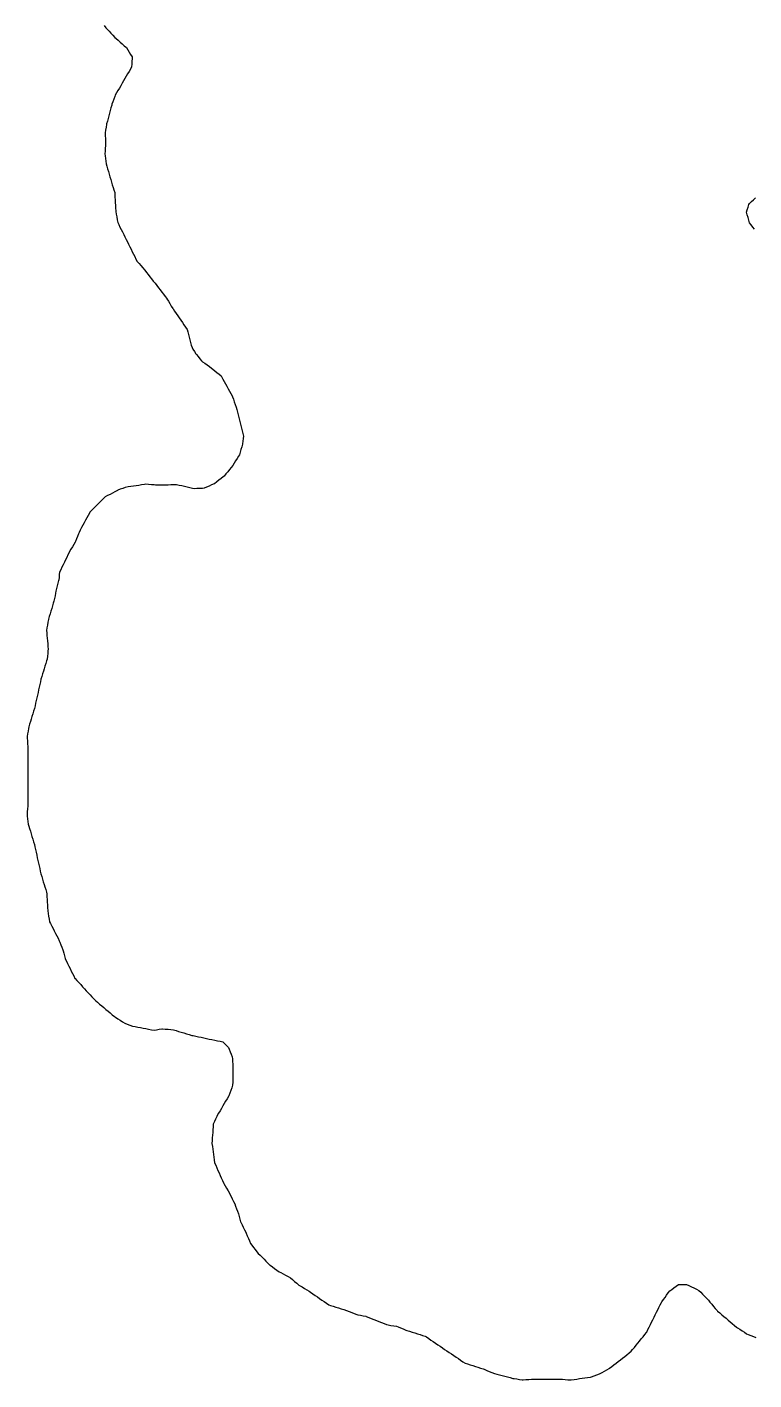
# Model space of a CAD drawing. Header units: millimetres. Extents: x 0 to 3094, y 578 to 2491.
# Drawn here: x 2116.1 to 2379.8, y 1142.6 to 1633.6 of the extents above; entities that cross this region are included whole.
import ezdxf

# ---------------------------------------------------------------- set-up
doc = ezdxf.new("R2010")
doc.units = ezdxf.units.MM
doc.layers.add('ALL_ISLANDS', color=7, linetype='Continuous')
doc.layers.add('OUTLINE_ISLAND_01', color=7, linetype='Continuous')

msp = doc.modelspace()

# ---------------------------------------------------------------- linework, layer by layer
at = {"layer": 'ALL_ISLANDS'}
for points in [[(2144.0263, 1634.1448), (2144.6373, 1633.3532), (2145.1532, 1632.806), (2145.8392, 1632.0785), (2146.5253, 1631.3509), (2147.2113, 1630.6233), (2147.8973, 1629.8957), (2148.3721, 1629.4751), (2149.1206, 1628.812), (2149.8692, 1628.1489), (2150.6177, 1627.4858), (2151.3662, 1626.8227), (2152.1147, 1626.1596), (2152.6002, 1625.3856), (2153.1315, 1624.5384), (2153.6628, 1623.6913), (2154.1941, 1622.8441), (2154.1641, 1622.1625), (2154.1202, 1621.1635), (2154.0762, 1620.1644), (2154.0323, 1619.1654), (2153.589, 1618.4029), (2153.0864, 1617.5383), (2152.5838, 1616.6738), (2152.0813, 1615.8093), (2151.5787, 1614.9447), (2151.0761, 1614.0802), (2150.5735, 1613.2157), (2150.071, 1612.3511), (2149.5684, 1611.4866), (2149.0658, 1610.6221), (2148.5632, 1609.7575), (2148.0607, 1608.893), (2147.8894, 1608.4173), (2147.5505, 1607.4764), (2147.2117, 1606.5356), (2146.8729, 1605.5947), (2146.7941, 1605.303), (2146.5332, 1604.3376), (2146.2722, 1603.3722), (2146.0113, 1602.4069), (2145.7504, 1601.4415), (2145.4895, 1600.4762), (2145.2286, 1599.5108), (2144.9677, 1598.5454), (2144.9171, 1598.2351), (2144.7562, 1597.2481), (2144.5953, 1596.2611), (2144.4345, 1595.2742), (2144.4374, 1595.2043), (2144.4793, 1594.2052), (2144.5212, 1593.2061), (2144.563, 1592.2069), (2144.6049, 1591.2078), (2144.5542, 1590.5892), (2144.4726, 1589.5925), (2144.3909, 1588.5958), (2144.3092, 1587.5992), (2144.3965, 1586.9032), (2144.5209, 1585.911), (2144.6453, 1584.9187), (2144.7697, 1583.9265), (2145.0123, 1583.1154), (2145.2989, 1582.1573), (2145.5854, 1581.1993), (2145.872, 1580.2412), (2146.1585, 1579.2831), (2146.445, 1578.3251), (2146.7316, 1577.367), (2147.0181, 1576.4089), (2147.3047, 1575.4509), (2147.5912, 1574.4928), (2147.8778, 1573.5347), (2147.9158, 1572.8933), (2147.975, 1571.8951), (2148.0341, 1570.8968), (2148.0933, 1569.8986), (2148.1524, 1568.9003), (2148.2116, 1567.9021), (2148.2708, 1566.9038), (2148.3091, 1566.6746), (2148.4738, 1565.6883), (2148.6386, 1564.702), (2148.8034, 1563.7156), (2148.9681, 1562.7293), (2149.3596, 1561.942), (2149.8048, 1561.0466), (2150.25, 1560.1512), (2150.6952, 1559.2557), (2151.1404, 1558.3603), (2151.5856, 1557.4649), (2152.0308, 1556.5695), (2152.4761, 1555.674), (2152.9213, 1554.7786), (2153.3665, 1553.8832), (2153.8117, 1552.9878), (2154.2569, 1552.0923), (2154.7021, 1551.1969), (2155.1473, 1550.3015), (2155.5925, 1549.4061), (2156.0378, 1548.5106), (2156.7009, 1547.7768), (2157.3713, 1547.0349), (2158.0418, 1546.2929), (2158.7122, 1545.551), (2158.8475, 1545.3752), (2159.4572, 1544.5826), (2160.0669, 1543.79), (2160.6766, 1542.9974), (2161.2863, 1542.2047), (2161.896, 1541.4121), (2162.5058, 1540.6195), (2163.1155, 1539.8269), (2163.7252, 1539.0343), (2164.3349, 1538.2416), (2164.9446, 1537.449), (2165.5543, 1536.6564), (2166.164, 1535.8638), (2166.7738, 1535.0712), (2166.8474, 1534.9492), (2167.364, 1534.0929), (2167.8806, 1533.2367), (2168.3973, 1532.3805), (2168.9139, 1531.5243), (2169.0431, 1531.3351), (2169.6071, 1530.5093), (2170.1711, 1529.6836), (2170.7351, 1528.8578), (2171.2991, 1528.032), (2171.8632, 1527.2063), (2172.4272, 1526.3805), (2172.9912, 1525.5547), (2173.5552, 1524.729), (2174.1192, 1523.9032), (2174.3534, 1523.0481), (2174.6175, 1522.0837), (2174.8816, 1521.1192), (2175.1458, 1520.1547), (2175.4099, 1519.1902), (2175.6741, 1518.2257), (2175.9382, 1517.2612), (2176.2803, 1516.7096), (2176.8073, 1515.8598), (2177.3343, 1515.0099), (2177.5142, 1514.7875), (2178.1429, 1514.0099), (2178.7717, 1513.2323), (2179.4004, 1512.4546), (2179.7902, 1512.1714), (2180.5991, 1511.5835), (2181.408, 1510.9955), (2182.2169, 1510.4076), (2183.0259, 1509.8197), (2183.423, 1509.4983), (2184.2003, 1508.8692), (2184.9777, 1508.2401), (2185.755, 1507.611), (2186.5323, 1506.9819), (2186.6509, 1506.764), (2187.1289, 1505.8857), (2187.6069, 1505.0074), (2188.085, 1504.129), (2188.563, 1503.2507), (2189.041, 1502.3723), (2189.5191, 1501.494), (2189.9971, 1500.6156), (2190.4751, 1499.7373), (2190.5763, 1499.46), (2190.919, 1498.5206), (2191.2618, 1497.5812), (2191.6045, 1496.6417), (2191.9472, 1495.7023), (2192.1651, 1494.8483), (2192.4123, 1493.8794), (2192.6595, 1492.9104), (2192.9067, 1491.9415), (2193.1539, 1490.9725), (2193.4012, 1490.0035), (2193.6484, 1489.0346), (2193.8956, 1488.0656), (2194.1428, 1487.0967), (2194.39, 1486.1277), (2194.6372, 1485.1587), (2194.531, 1484.3201), (2194.4053, 1483.328), (2194.2797, 1482.336), (2194.2407, 1482.2029), (2193.9595, 1481.2432), (2193.6783, 1480.2836), (2193.3971, 1479.3239), (2193.1159, 1478.3642), (2192.8115, 1477.8793), (2192.2798, 1477.0323), (2191.7481, 1476.1854), (2191.2165, 1475.3384), (2190.6848, 1474.4915), (2190.1089, 1473.7693), (2189.4854, 1472.9874), (2188.862, 1472.2055), (2188.2385, 1471.4237), (2187.6151, 1470.6418), (2187.2442, 1470.3526), (2186.4556, 1469.7377), (2185.6669, 1469.1229), (2184.8783, 1468.508), (2184.0897, 1467.8931), (2183.9502, 1467.8311), (2183.0363, 1467.425), (2182.1225, 1467.0188), (2181.2087, 1466.6127), (2180.2949, 1466.2066), (2179.7341, 1466.1811), (2178.7351, 1466.1358), (2177.7361, 1466.0905), (2176.7372, 1466.0452), (2176.123, 1466.1828), (2175.1472, 1466.4013), (2174.1714, 1466.6199), (2173.1955, 1466.8384), (2172.2197, 1467.057), (2171.2439, 1467.2755), (2170.2681, 1467.494), (2170.2477, 1467.4935), (2169.2481, 1467.4663), (2168.2484, 1467.4391), (2167.2488, 1467.4119), (2166.2492, 1467.3848), (2165.7137, 1467.3831), (2164.7138, 1467.3799), (2163.7138, 1467.3767), (2162.7138, 1467.3736), (2162.1719, 1467.4191), (2161.1754, 1467.5028), (2160.1789, 1467.5865), (2159.1824, 1467.6701), (2158.6424, 1467.5883), (2157.6537, 1467.4384), (2156.665, 1467.2886), (2155.6763, 1467.1387), (2154.6876, 1466.9889), (2153.6989, 1466.839), (2152.7102, 1466.6891), (2151.7215, 1466.5393), (2150.8297, 1466.2022), (2149.8943, 1465.8486), (2148.9589, 1465.495), (2148.8412, 1465.4323), (2147.9586, 1464.9621), (2147.0761, 1464.492), (2146.1935, 1464.0218), (2145.3109, 1463.5516), (2144.4284, 1463.0814), (2143.833, 1462.4926), (2143.1219, 1461.7895), (2142.4109, 1461.0863), (2141.6998, 1460.3832), (2140.9887, 1459.6801), (2140.2777, 1458.9769), (2139.5666, 1458.2738), (2138.8556, 1457.5707), (2138.6837, 1457.2457), (2138.2161, 1456.3618), (2137.7485, 1455.4778), (2137.2809, 1454.5939), (2136.8133, 1453.71), (2136.3456, 1452.826), (2135.878, 1451.9421), (2135.4104, 1451.0582), (2134.9428, 1450.1742), (2134.7569, 1449.7062), (2134.3876, 1448.7769), (2134.0183, 1447.8476), (2133.6491, 1446.9183), (2133.5305, 1446.7145), (2133.0275, 1445.8502), (2132.5246, 1444.9859), (2132.0217, 1444.1215), (2131.5187, 1443.2572), (2131.3736, 1442.9574), (2130.9378, 1442.0573), (2130.502, 1441.1573), (2130.0662, 1440.2572), (2129.6304, 1439.3572), (2129.1947, 1438.4571), (2128.7589, 1437.5571), (2128.3231, 1436.657), (2127.8873, 1435.757), (2127.7946, 1434.9074), (2127.6861, 1433.9133), (2127.5776, 1432.9192), (2127.5349, 1432.75), (2127.2902, 1431.7804), (2127.0455, 1430.8108), (2126.8007, 1429.8412), (2126.556, 1428.8716), (2126.4236, 1428.1939), (2126.2319, 1427.2125), (2126.0402, 1426.231), (2125.8485, 1425.2496), (2125.617, 1424.4936), (2125.3241, 1423.5374), (2125.0312, 1422.5813), (2124.7384, 1421.6251), (2124.4455, 1420.669), (2124.1526, 1419.7128), (2123.8598, 1418.7567), (2123.8263, 1418.562), (2123.6567, 1417.5765), (2123.4872, 1416.591), (2123.3176, 1415.6055), (2123.148, 1414.62), (2123.2228, 1413.7834), (2123.3118, 1412.7874), (2123.4009, 1411.7914), (2123.4899, 1410.7953), (2123.5789, 1409.7993), (2123.668, 1408.8033), (2123.757, 1407.8073), (2123.6861, 1407.2129), (2123.5678, 1406.22), (2123.4494, 1405.227), (2123.3311, 1404.234), (2123.1459, 1403.6178), (2122.8582, 1402.6601), (2122.5704, 1401.7024), (2122.2827, 1400.7447), (2121.995, 1399.7869), (2121.7072, 1398.8292), (2121.4195, 1397.8715), (2121.1318, 1396.9138), (2120.9343, 1396.0279), (2120.7168, 1395.0518), (2120.4992, 1394.0758), (2120.2817, 1393.0997), (2120.0642, 1392.1236), (2119.8466, 1391.1476), (2119.6291, 1390.1715), (2119.4116, 1389.1955), (2119.194, 1388.2194), (2118.9765, 1387.2434), (2118.759, 1386.2673), (2118.4708, 1385.3353), (2118.1754, 1384.38), (2117.88, 1383.4246), (2117.5845, 1382.4692), (2117.2891, 1381.5139), (2116.9937, 1380.5585), (2116.6983, 1379.6031), (2116.6086, 1379.0441), (2116.4503, 1378.0567), (2116.2919, 1377.0693), (2116.1336, 1376.0819), (2116.1725, 1375.5093), (2116.2404, 1374.5116), (2116.3083, 1373.5139), (2116.3761, 1372.5162), (2116.3769, 1371.8991), (2116.3781, 1370.8991), (2116.3793, 1369.8991), (2116.3805, 1368.8991), (2116.3817, 1367.8991), (2116.3829, 1366.8991), (2116.3841, 1365.8991), (2116.3853, 1364.8991), (2116.3865, 1363.8991), (2116.3877, 1362.8991), (2116.3889, 1361.8991), (2116.3902, 1360.8991), (2116.3914, 1359.8991), (2116.3926, 1358.8991), (2116.3938, 1357.8991), (2116.395, 1356.8991), (2116.3962, 1355.8991), (2116.3974, 1354.8991), (2116.3986, 1353.8991), (2116.3998, 1352.8991), (2116.401, 1351.8991), (2116.3957, 1351.8285), (2116.3208, 1350.8313), (2116.2458, 1349.8341), (2116.1709, 1348.8369), (2116.096, 1347.8397), (2116.1682, 1347.2423), (2116.2881, 1346.2495), (2116.4081, 1345.2567), (2116.528, 1344.264), (2116.7148, 1343.6425), (2117.0027, 1342.6848), (2117.2906, 1341.7272), (2117.5785, 1340.7695), (2117.8664, 1339.8119), (2118.1543, 1338.8542), (2118.4422, 1337.8965), (2118.7301, 1336.9389), (2118.9298, 1336.0426), (2119.1473, 1335.0665), (2119.3648, 1334.0904), (2119.5822, 1333.1143), (2119.7997, 1332.1383), (2120.0172, 1331.1622), (2120.2346, 1330.1861), (2120.4521, 1329.2101), (2120.6696, 1328.234), (2120.887, 1327.2579), (2121.1045, 1326.2819), (2121.3992, 1325.3297), (2121.6948, 1324.3744), (2121.9905, 1323.4191), (2122.2862, 1322.4638), (2122.5818, 1321.5085), (2122.8775, 1320.5532), (2123.1731, 1319.5979), (2123.2101, 1318.9905), (2123.2707, 1317.9924), (2123.3314, 1316.9942), (2123.3921, 1315.9961), (2123.4528, 1314.9979), (2123.5135, 1313.9998), (2123.5741, 1313.0016), (2123.6013, 1312.8376), (2123.7648, 1311.8511), (2123.9283, 1310.8645), (2124.0917, 1309.878), (2124.2552, 1308.8914), (2124.5955, 1308.2263), (2125.051, 1307.336), (2125.5064, 1306.4458), (2125.9619, 1305.5555), (2126.4173, 1304.6652), (2126.8728, 1303.775), (2127.3282, 1302.8847), (2127.7837, 1301.9945), (2127.9828, 1301.4896), (2128.3498, 1300.5593), (2128.7167, 1299.6291), (2129.0836, 1298.6989), (2129.163, 1298.3959), (2129.4166, 1297.4285), (2129.6701, 1296.4612), (2129.9236, 1295.4939), (2129.9264, 1295.4882), (2130.3681, 1294.5911), (2130.8099, 1293.6939), (2131.2517, 1292.7968), (2131.6935, 1291.8997), (2132.1352, 1291.0026), (2132.577, 1290.1054), (2133.0188, 1289.2083), (2133.4606, 1288.3112), (2133.5091, 1288.2589), (2134.1894, 1287.526), (2134.8696, 1286.793), (2135.5499, 1286.0601), (2136.2302, 1285.3271), (2136.9105, 1284.5942), (2137.5907, 1283.8612), (2138.271, 1283.1283), (2138.9513, 1282.3953), (2139.6316, 1281.6623), (2140.3119, 1280.9294), (2140.9921, 1280.1964), (2141.6448, 1279.6503), (2142.4118, 1279.0085), (2143.1787, 1278.3668), (2143.9456, 1277.7251), (2144.7125, 1277.0833), (2145.4795, 1276.4416), (2146.2464, 1275.7998), (2147.0133, 1275.1581), (2147.7802, 1274.5164), (2148.2184, 1274.2361), (2149.0609, 1273.6972), (2149.9033, 1273.1584), (2150.7457, 1272.6195), (2151.5881, 1272.0807), (2152.4239, 1271.7571), (2153.3565, 1271.396), (2154.289, 1271.0349), (2154.3088, 1271.0311), (2155.2908, 1270.8426), (2156.2729, 1270.6541), (2157.255, 1270.4656), (2158.2371, 1270.2771), (2159.2191, 1270.0885), (2160.2012, 1269.9), (2161.1833, 1269.7115), (2162.1653, 1269.523), (2163.057, 1269.6842), (2164.0411, 1269.8621), (2165.0251, 1270.0399), (2165.2523, 1270.0205), (2166.2487, 1269.9353), (2167.2451, 1269.8501), (2168.2414, 1269.7649), (2169.2378, 1269.6797), (2170.1224, 1269.4079), (2171.0783, 1269.1143), (2172.0342, 1268.8206), (2172.9901, 1268.527), (2173.946, 1268.2334), (2174.9019, 1267.9397), (2175.8579, 1267.6461), (2176.3156, 1267.5509), (2177.2946, 1267.3475), (2178.2737, 1267.144), (2179.2528, 1266.9405), (2180.2319, 1266.737), (2181.211, 1266.5335), (2182.19, 1266.33), (2183.1691, 1266.1266), (2184.1482, 1265.9231), (2185.1273, 1265.7196), (2186.1063, 1265.5161), (2187.0854, 1265.3126), (2187.7734, 1264.6318), (2188.4842, 1263.9284), (2189.195, 1263.225), (2189.4232, 1262.6535), (2189.794, 1261.7248), (2190.1648, 1260.796), (2190.5356, 1259.8673), (2190.5827, 1259.1619), (2190.6495, 1258.1641), (2190.7162, 1257.1664), (2190.7829, 1256.1686), (2190.7725, 1255.6064), (2190.754, 1254.6065), (2190.7355, 1253.6067), (2190.717, 1252.6069), (2190.6985, 1251.607), (2190.6799, 1250.6072), (2190.6614, 1249.6074), (2190.6388, 1249.5415), (2190.3144, 1248.5956), (2189.9899, 1247.6497), (2189.6654, 1246.7038), (2189.3409, 1245.7579), (2189.1578, 1245.4512), (2188.6451, 1244.5926), (2188.1324, 1243.7341), (2187.6198, 1242.8755), (2187.1071, 1242.0169), (2186.5944, 1241.1583), (2186.0817, 1240.2997), (2185.569, 1239.4412), (2185.0563, 1238.5826), (2184.8792, 1238.1882), (2184.4696, 1237.2759), (2184.0599, 1236.3637), (2183.6502, 1235.4514), (2183.648, 1235.4201), (2183.5771, 1234.4226), (2183.5061, 1233.4251), (2183.4352, 1232.4276), (2183.3642, 1231.4301), (2183.2933, 1230.4327), (2183.2223, 1229.4352), (2183.1514, 1228.4377), (2183.1615, 1228.3652), (2183.2992, 1227.3748), (2183.437, 1226.3843), (2183.5748, 1225.3938), (2183.7126, 1224.4034), (2183.8504, 1223.4129), (2183.9881, 1222.4225), (2184.1259, 1221.432), (2184.1328, 1221.4163), (2184.5319, 1220.4994), (2184.931, 1219.5825), (2185.3302, 1218.6656), (2185.7293, 1217.7487), (2186.1285, 1216.8318), (2186.5276, 1215.9149), (2186.9267, 1214.998), (2187.3259, 1214.0811), (2187.4586, 1213.856), (2187.9664, 1212.9945), (2188.4742, 1212.1331), (2188.982, 1211.2716), (2189.4899, 1210.4101), (2189.6576, 1210.0685), (2190.0984, 1209.1709), (2190.5392, 1208.2733), (2190.98, 1207.3757), (2191.4208, 1206.478), (2191.7284, 1205.6787), (2192.0875, 1204.7455), (2192.4467, 1203.8122), (2192.8058, 1202.8789), (2193.0253, 1201.966), (2193.2591, 1200.9937), (2193.4928, 1200.0214), (2193.6084, 1199.797), (2194.0661, 1198.908), (2194.5239, 1198.0189), (2194.9816, 1197.1298), (2195.4393, 1196.2407), (2195.6147, 1195.8075), (2195.99, 1194.8805), (2196.3652, 1193.9536), (2196.7405, 1193.0267), (2197.1157, 1192.0997), (2197.591, 1191.4703), (2198.1936, 1190.6722), (2198.7962, 1189.8742), (2199.3988, 1189.0761), (2199.9301, 1188.54), (2200.6341, 1187.8298), (2201.338, 1187.1195), (2202.042, 1186.4093), (2202.7459, 1185.6991), (2203.4499, 1184.9888), (2204.1538, 1184.2786), (2204.2738, 1184.1918), (2205.0841, 1183.6057), (2205.8943, 1183.0196), (2206.7046, 1182.4336), (2207.5148, 1181.8475), (2208.1114, 1181.5286), (2208.9933, 1181.0571), (2209.8752, 1180.5857), (2210.7571, 1180.1143), (2211.639, 1179.6429), (2212.3974, 1178.9929), (2213.1567, 1178.3422), (2213.916, 1177.6915), (2214.6753, 1177.0407), (2214.9759, 1176.8584), (2215.831, 1176.3399), (2216.6861, 1175.8214), (2217.5411, 1175.3028), (2218.3962, 1174.7843), (2218.9325, 1174.4159), (2219.7567, 1173.8496), (2220.5809, 1173.2833), (2221.4051, 1172.717), (2222.2293, 1172.1507), (2223.0535, 1171.5844), (2223.8777, 1171.0181), (2224.7019, 1170.4518), (2225.5261, 1169.8855), (2226.2202, 1169.6627), (2227.1724, 1169.3569), (2228.1245, 1169.0512), (2229.0766, 1168.7455), (2230.0287, 1168.4397), (2230.9808, 1168.134), (2231.933, 1167.8283), (2232.0116, 1167.7963), (2232.9377, 1167.4191), (2233.8638, 1167.0419), (2234.79, 1166.6647), (2235.7161, 1166.2875), (2236.046, 1166.2274), (2237.0298, 1166.0482), (2238.0137, 1165.869), (2238.9975, 1165.6898), (2239.1129, 1165.6434), (2240.0409, 1165.2706), (2240.9688, 1164.8978), (2241.8967, 1164.525), (2242.8246, 1164.1522), (2243.7525, 1163.7794), (2244.6804, 1163.4066), (2245.6083, 1163.0339), (2246.5363, 1162.6611), (2247.1214, 1162.5628), (2248.1076, 1162.3973), (2249.0938, 1162.2317), (2250.08, 1162.0661), (2250.6677, 1161.8285), (2251.5948, 1161.4536), (2252.5219, 1161.0787), (2253.4489, 1160.7038), (2253.8684, 1160.5713), (2254.8219, 1160.2699), (2255.7754, 1159.9686), (2256.729, 1159.6673), (2257.6825, 1159.3659), (2258.636, 1159.0646), (2259.5895, 1158.7632), (2260.543, 1158.4619), (2260.9541, 1158.1831), (2261.7817, 1157.6219), (2262.6094, 1157.0606), (2263.437, 1156.4993), (2264.2646, 1155.9381), (2265.0923, 1155.3768), (2265.9199, 1154.8155), (2266.7475, 1154.2543), (2267.5752, 1153.693), (2268.4028, 1153.1317), (2269.2304, 1152.5704), (2270.0581, 1152.0092), (2270.8857, 1151.4479), (2271.7133, 1150.8866), (2272.541, 1150.3254), (2273.3686, 1149.7641), (2274.1962, 1149.2028), (2275.0239, 1148.6416), (2275.8527, 1148.3804), (2276.8065, 1148.0799), (2277.7602, 1147.7793), (2278.714, 1147.4788), (2279.6678, 1147.1783), (2280.6216, 1146.8777), (2281.5753, 1146.5772), (2281.9071, 1146.4406), (2282.8318, 1146.0598), (2283.7564, 1145.679), (2284.6811, 1145.2982), (2285.6057, 1144.9174), (2286.4591, 1144.692), (2287.4259, 1144.4366), (2288.3928, 1144.1812), (2289.3596, 1143.9258), (2290.3264, 1143.6704), (2291.2933, 1143.415), (2292.2601, 1143.1596), (2292.7279, 1143.0856), (2293.7156, 1142.9294), (2294.7034, 1142.7731), (2295.6911, 1142.6169), (2296.0778, 1142.6394), (2297.0761, 1142.6974), (2298.0744, 1142.7555), (2299.0727, 1142.8135), (2299.3206, 1142.8144), (2300.3205, 1142.8183), (2301.3205, 1142.8221), (2302.3205, 1142.826), (2303.3205, 1142.8298), (2304.3205, 1142.8337), (2305.3205, 1142.8375), (2306.3205, 1142.8414), (2307.3205, 1142.8453), (2308.3205, 1142.8491), (2309.3205, 1142.853), (2310.3205, 1142.8568), (2311.2314, 1142.7722), (2312.2272, 1142.6797), (2313.2229, 1142.5872), (2313.5068, 1142.6278), (2314.4968, 1142.7693), (2315.4867, 1142.9107), (2316.4766, 1143.0522), (2317.4666, 1143.1937), (2318.4565, 1143.3352), (2319.4465, 1143.4767), (2320.4364, 1143.6182), (2320.8548, 1143.7641), (2321.799, 1144.0934), (2322.7432, 1144.4228), (2323.6874, 1144.7521), (2323.7949, 1144.8131), (2324.6646, 1145.3068), (2325.5342, 1145.8005), (2326.4039, 1146.2942), (2327.2735, 1146.7879), (2327.3652, 1146.8589), (2328.156, 1147.4709), (2328.9468, 1148.083), (2329.7376, 1148.6951), (2330.5284, 1149.3072), (2331.3192, 1149.9192), (2332.11, 1150.5313), (2332.9008, 1151.1434), (2333.6916, 1151.7554), (2334.4824, 1152.3675), (2335.2732, 1152.9796), (2335.7731, 1153.6017), (2336.3995, 1154.3812), (2337.026, 1155.1607), (2337.6524, 1155.9402), (2338.2788, 1156.7196), (2338.9052, 1157.4991), (2339.5316, 1158.2786), (2340.158, 1159.0581), (2340.7844, 1159.8376), (2340.8546, 1159.9793), (2341.2986, 1160.8754), (2341.7425, 1161.7714), (2342.1865, 1162.6675), (2342.6304, 1163.5635), (2343.0744, 1164.4596), (2343.5183, 1165.3556), (2343.9623, 1166.2517), (2344.4062, 1167.1477), (2344.8502, 1168.0438), (2345.2941, 1168.9398), (2345.7381, 1169.8359), (2346.182, 1170.7319), (2346.3243, 1170.9269), (2346.9137, 1171.7347), (2347.5031, 1172.5425), (2348.0925, 1173.3503), (2348.682, 1174.1581), (2349.2714, 1174.966), (2349.9337, 1175.4584), (2350.7361, 1176.0551), (2351.5386, 1176.6518), (2352.3411, 1177.2485), (2353.2703, 1177.2585), (2354.2703, 1177.2692), (2355.2702, 1177.28), (2355.2785, 1177.276), (2356.1797, 1176.8426), (2357.0809, 1176.4092), (2357.9821, 1175.9758), (2358.8833, 1175.5424), (2359.7845, 1175.109), (2360.4722, 1174.3889), (2361.1629, 1173.6658), (2361.8536, 1172.9426), (2362.5443, 1172.2195), (2363.235, 1171.4963), (2363.8039, 1170.8209), (2364.4481, 1170.0561), (2365.0923, 1169.2912), (2365.7365, 1168.5264), (2366.3807, 1167.7615), (2366.5953, 1167.5781), (2367.3553, 1166.9282), (2368.1153, 1166.2783), (2368.8753, 1165.6284), (2369.6354, 1164.9785), (2370.3954, 1164.3286), (2371.1554, 1163.6787), (2371.9154, 1163.0288), (2372.6754, 1162.3789), (2373.4355, 1161.729), (2373.7645, 1161.5163), (2374.6043, 1160.9734), (2375.4441, 1160.4306), (2376.284, 1159.8877), (2377.1238, 1159.3448), (2377.7188, 1159.1057), (2378.6467, 1158.7329), (2379.5746, 1158.36), (2380.5024, 1157.9872)], [(2379.9859, 1560.2401), (2379.3626, 1561.0221), (2378.7394, 1561.8041), (2378.1161, 1562.5861), (2377.8685, 1563.5232), (2377.6131, 1564.49), (2377.3577, 1565.4569), (2377.1023, 1566.4237), (2377.3679, 1567.3342), (2377.648, 1568.2941), (2377.9281, 1569.2541), (2378.2052, 1569.5384), (2378.9032, 1570.2545), (2379.6012, 1570.9706), (2380.2993, 1571.6867)]]:
    msp.add_lwpolyline(points, dxfattribs=at)
at = {"layer": 'OUTLINE_ISLAND_01'}
for points in [[(2144.0263, 1634.1448), (2144.6373, 1633.3532), (2145.1532, 1632.806), (2145.8392, 1632.0785), (2146.5253, 1631.3509), (2147.2113, 1630.6233), (2147.8973, 1629.8957), (2148.3721, 1629.4751), (2149.1206, 1628.812), (2149.8692, 1628.1489), (2150.6177, 1627.4858), (2151.3662, 1626.8227), (2152.1147, 1626.1596), (2152.6002, 1625.3856), (2153.1315, 1624.5384), (2153.6628, 1623.6913), (2154.1941, 1622.8441), (2154.1641, 1622.1625), (2154.1202, 1621.1635), (2154.0762, 1620.1644), (2154.0323, 1619.1654), (2153.589, 1618.4029), (2153.0864, 1617.5383), (2152.5838, 1616.6738), (2152.0813, 1615.8093), (2151.5787, 1614.9447), (2151.0761, 1614.0802), (2150.5735, 1613.2157), (2150.071, 1612.3511), (2149.5684, 1611.4866), (2149.0658, 1610.6221), (2148.5632, 1609.7575), (2148.0607, 1608.893), (2147.8894, 1608.4173), (2147.5505, 1607.4764), (2147.2117, 1606.5356), (2146.8729, 1605.5947), (2146.7941, 1605.303), (2146.5332, 1604.3376), (2146.2722, 1603.3722), (2146.0113, 1602.4069), (2145.7504, 1601.4415), (2145.4895, 1600.4762), (2145.2286, 1599.5108), (2144.9677, 1598.5454), (2144.9171, 1598.2351), (2144.7562, 1597.2481), (2144.5953, 1596.2611), (2144.4345, 1595.2742), (2144.4374, 1595.2043), (2144.4793, 1594.2052), (2144.5212, 1593.2061), (2144.563, 1592.2069), (2144.6049, 1591.2078), (2144.5542, 1590.5892), (2144.4726, 1589.5925), (2144.3909, 1588.5958), (2144.3092, 1587.5992), (2144.3965, 1586.9032), (2144.5209, 1585.911), (2144.6453, 1584.9187), (2144.7697, 1583.9265), (2145.0123, 1583.1154), (2145.2989, 1582.1573), (2145.5854, 1581.1993), (2145.872, 1580.2412), (2146.1585, 1579.2831), (2146.445, 1578.3251), (2146.7316, 1577.367), (2147.0181, 1576.4089), (2147.3047, 1575.4509), (2147.5912, 1574.4928), (2147.8778, 1573.5347), (2147.9158, 1572.8933), (2147.975, 1571.8951), (2148.0341, 1570.8968), (2148.0933, 1569.8986), (2148.1524, 1568.9003), (2148.2116, 1567.9021), (2148.2708, 1566.9038), (2148.3091, 1566.6746), (2148.4738, 1565.6883), (2148.6386, 1564.702), (2148.8034, 1563.7156), (2148.9681, 1562.7293), (2149.3596, 1561.942), (2149.8048, 1561.0466), (2150.25, 1560.1512), (2150.6952, 1559.2557), (2151.1404, 1558.3603), (2151.5856, 1557.4649), (2152.0308, 1556.5695), (2152.4761, 1555.674), (2152.9213, 1554.7786), (2153.3665, 1553.8832), (2153.8117, 1552.9878), (2154.2569, 1552.0923), (2154.7021, 1551.1969), (2155.1473, 1550.3015), (2155.5925, 1549.4061), (2156.0378, 1548.5106), (2156.7009, 1547.7768), (2157.3713, 1547.0349), (2158.0418, 1546.2929), (2158.7122, 1545.551), (2158.8475, 1545.3752), (2159.4572, 1544.5826), (2160.0669, 1543.79), (2160.6766, 1542.9974), (2161.2863, 1542.2047), (2161.896, 1541.4121), (2162.5058, 1540.6195), (2163.1155, 1539.8269), (2163.7252, 1539.0343), (2164.3349, 1538.2416), (2164.9446, 1537.449), (2165.5543, 1536.6564), (2166.164, 1535.8638), (2166.7738, 1535.0712), (2166.8474, 1534.9492), (2167.364, 1534.0929), (2167.8806, 1533.2367), (2168.3973, 1532.3805), (2168.9139, 1531.5243), (2169.0431, 1531.3351), (2169.6071, 1530.5093), (2170.1711, 1529.6836), (2170.7351, 1528.8578), (2171.2991, 1528.032), (2171.8632, 1527.2063), (2172.4272, 1526.3805), (2172.9912, 1525.5547), (2173.5552, 1524.729), (2174.1192, 1523.9032), (2174.3534, 1523.0481), (2174.6175, 1522.0837), (2174.8816, 1521.1192), (2175.1458, 1520.1547), (2175.4099, 1519.1902), (2175.6741, 1518.2257), (2175.9382, 1517.2612), (2176.2803, 1516.7096), (2176.8073, 1515.8598), (2177.3343, 1515.0099), (2177.5142, 1514.7875), (2178.1429, 1514.0099), (2178.7717, 1513.2323), (2179.4004, 1512.4546), (2179.7902, 1512.1714), (2180.5991, 1511.5835), (2181.408, 1510.9955), (2182.2169, 1510.4076), (2183.0259, 1509.8197), (2183.423, 1509.4983), (2184.2003, 1508.8692), (2184.9777, 1508.2401), (2185.755, 1507.611), (2186.5323, 1506.9819), (2186.6509, 1506.764), (2187.1289, 1505.8857), (2187.6069, 1505.0074), (2188.085, 1504.129), (2188.563, 1503.2507), (2189.041, 1502.3723), (2189.5191, 1501.494), (2189.9971, 1500.6156), (2190.4751, 1499.7373), (2190.5763, 1499.46), (2190.919, 1498.5206), (2191.2618, 1497.5812), (2191.6045, 1496.6417), (2191.9472, 1495.7023), (2192.1651, 1494.8483), (2192.4123, 1493.8794), (2192.6595, 1492.9104), (2192.9067, 1491.9415), (2193.1539, 1490.9725), (2193.4012, 1490.0035), (2193.6484, 1489.0346), (2193.8956, 1488.0656), (2194.1428, 1487.0967), (2194.39, 1486.1277), (2194.6372, 1485.1587), (2194.531, 1484.3201), (2194.4053, 1483.328), (2194.2797, 1482.336), (2194.2407, 1482.2029), (2193.9595, 1481.2432), (2193.6783, 1480.2836), (2193.3971, 1479.3239), (2193.1159, 1478.3642), (2192.8115, 1477.8793), (2192.2798, 1477.0323), (2191.7481, 1476.1854), (2191.2165, 1475.3384), (2190.6848, 1474.4915), (2190.1089, 1473.7693), (2189.4854, 1472.9874), (2188.862, 1472.2055), (2188.2385, 1471.4237), (2187.6151, 1470.6418), (2187.2442, 1470.3526), (2186.4556, 1469.7377), (2185.6669, 1469.1229), (2184.8783, 1468.508), (2184.0897, 1467.8931), (2183.9502, 1467.8311), (2183.0363, 1467.425), (2182.1225, 1467.0188), (2181.2087, 1466.6127), (2180.2949, 1466.2066), (2179.7341, 1466.1811), (2178.7351, 1466.1358), (2177.7361, 1466.0905), (2176.7372, 1466.0452), (2176.123, 1466.1828), (2175.1472, 1466.4013), (2174.1714, 1466.6199), (2173.1955, 1466.8384), (2172.2197, 1467.057), (2171.2439, 1467.2755), (2170.2681, 1467.494), (2170.2477, 1467.4935), (2169.2481, 1467.4663), (2168.2484, 1467.4391), (2167.2488, 1467.4119), (2166.2492, 1467.3848), (2165.7137, 1467.3831), (2164.7138, 1467.3799), (2163.7138, 1467.3767), (2162.7138, 1467.3736), (2162.1719, 1467.4191), (2161.1754, 1467.5028), (2160.1789, 1467.5865), (2159.1824, 1467.6701), (2158.6424, 1467.5883), (2157.6537, 1467.4384), (2156.665, 1467.2886), (2155.6763, 1467.1387), (2154.6876, 1466.9889), (2153.6989, 1466.839), (2152.7102, 1466.6891), (2151.7215, 1466.5393), (2150.8297, 1466.2022), (2149.8943, 1465.8486), (2148.9589, 1465.495), (2148.8412, 1465.4323), (2147.9586, 1464.9621), (2147.0761, 1464.492), (2146.1935, 1464.0218), (2145.3109, 1463.5516), (2144.4284, 1463.0814), (2143.833, 1462.4926), (2143.1219, 1461.7895), (2142.4109, 1461.0863), (2141.6998, 1460.3832), (2140.9887, 1459.6801), (2140.2777, 1458.9769), (2139.5666, 1458.2738), (2138.8556, 1457.5707), (2138.6837, 1457.2457), (2138.2161, 1456.3618), (2137.7485, 1455.4778), (2137.2809, 1454.5939), (2136.8133, 1453.71), (2136.3456, 1452.826), (2135.878, 1451.9421), (2135.4104, 1451.0582), (2134.9428, 1450.1742), (2134.7569, 1449.7062), (2134.3876, 1448.7769), (2134.0183, 1447.8476), (2133.6491, 1446.9183), (2133.5305, 1446.7145), (2133.0275, 1445.8502), (2132.5246, 1444.9859), (2132.0217, 1444.1215), (2131.5187, 1443.2572), (2131.3736, 1442.9574), (2130.9378, 1442.0573), (2130.502, 1441.1573), (2130.0662, 1440.2572), (2129.6304, 1439.3572), (2129.1947, 1438.4571), (2128.7589, 1437.5571), (2128.3231, 1436.657), (2127.8873, 1435.757), (2127.7946, 1434.9074), (2127.6861, 1433.9133), (2127.5776, 1432.9192), (2127.5349, 1432.75), (2127.2902, 1431.7804), (2127.0455, 1430.8108), (2126.8007, 1429.8412), (2126.556, 1428.8716), (2126.4236, 1428.1939), (2126.2319, 1427.2125), (2126.0402, 1426.231), (2125.8485, 1425.2496), (2125.617, 1424.4936), (2125.3241, 1423.5374), (2125.0312, 1422.5813), (2124.7384, 1421.6251), (2124.4455, 1420.669), (2124.1526, 1419.7128), (2123.8598, 1418.7567), (2123.8263, 1418.562), (2123.6567, 1417.5765), (2123.4872, 1416.591), (2123.3176, 1415.6055), (2123.148, 1414.62), (2123.2228, 1413.7834), (2123.3118, 1412.7874), (2123.4009, 1411.7914), (2123.4899, 1410.7953), (2123.5789, 1409.7993), (2123.668, 1408.8033), (2123.757, 1407.8073), (2123.6861, 1407.2129), (2123.5678, 1406.22), (2123.4494, 1405.227), (2123.3311, 1404.234), (2123.1459, 1403.6178), (2122.8582, 1402.6601), (2122.5704, 1401.7024), (2122.2827, 1400.7447), (2121.995, 1399.7869), (2121.7072, 1398.8292), (2121.4195, 1397.8715), (2121.1318, 1396.9138), (2120.9343, 1396.0279), (2120.7168, 1395.0518), (2120.4992, 1394.0758), (2120.2817, 1393.0997), (2120.0642, 1392.1236), (2119.8466, 1391.1476), (2119.6291, 1390.1715), (2119.4116, 1389.1955), (2119.194, 1388.2194), (2118.9765, 1387.2434), (2118.759, 1386.2673), (2118.4708, 1385.3353), (2118.1754, 1384.38), (2117.88, 1383.4246), (2117.5845, 1382.4692), (2117.2891, 1381.5139), (2116.9937, 1380.5585), (2116.6983, 1379.6031), (2116.6086, 1379.0441), (2116.4503, 1378.0567), (2116.2919, 1377.0693), (2116.1336, 1376.0819), (2116.1725, 1375.5093), (2116.2404, 1374.5116), (2116.3083, 1373.5139), (2116.3761, 1372.5162), (2116.3769, 1371.8991), (2116.3781, 1370.8991), (2116.3793, 1369.8991), (2116.3805, 1368.8991), (2116.3817, 1367.8991), (2116.3829, 1366.8991), (2116.3841, 1365.8991), (2116.3853, 1364.8991), (2116.3865, 1363.8991), (2116.3877, 1362.8991), (2116.3889, 1361.8991), (2116.3902, 1360.8991), (2116.3914, 1359.8991), (2116.3926, 1358.8991), (2116.3938, 1357.8991), (2116.395, 1356.8991), (2116.3962, 1355.8991), (2116.3974, 1354.8991), (2116.3986, 1353.8991), (2116.3998, 1352.8991), (2116.401, 1351.8991), (2116.3957, 1351.8285), (2116.3208, 1350.8313), (2116.2458, 1349.8341), (2116.1709, 1348.8369), (2116.096, 1347.8397), (2116.1682, 1347.2423), (2116.2881, 1346.2495), (2116.4081, 1345.2567), (2116.528, 1344.264), (2116.7148, 1343.6425), (2117.0027, 1342.6848), (2117.2906, 1341.7272), (2117.5785, 1340.7695), (2117.8664, 1339.8119), (2118.1543, 1338.8542), (2118.4422, 1337.8965), (2118.7301, 1336.9389), (2118.9298, 1336.0426), (2119.1473, 1335.0665), (2119.3648, 1334.0904), (2119.5822, 1333.1143), (2119.7997, 1332.1383), (2120.0172, 1331.1622), (2120.2346, 1330.1861), (2120.4521, 1329.2101), (2120.6696, 1328.234), (2120.887, 1327.2579), (2121.1045, 1326.2819), (2121.3992, 1325.3297), (2121.6948, 1324.3744), (2121.9905, 1323.4191), (2122.2862, 1322.4638), (2122.5818, 1321.5085), (2122.8775, 1320.5532), (2123.1731, 1319.5979), (2123.2101, 1318.9905), (2123.2707, 1317.9924), (2123.3314, 1316.9942), (2123.3921, 1315.9961), (2123.4528, 1314.9979), (2123.5135, 1313.9998), (2123.5741, 1313.0016), (2123.6013, 1312.8376), (2123.7648, 1311.8511), (2123.9283, 1310.8645), (2124.0917, 1309.878), (2124.2552, 1308.8914), (2124.5955, 1308.2263), (2125.051, 1307.336), (2125.5064, 1306.4458), (2125.9619, 1305.5555), (2126.4173, 1304.6652), (2126.8728, 1303.775), (2127.3282, 1302.8847), (2127.7837, 1301.9945), (2127.9828, 1301.4896), (2128.3498, 1300.5593), (2128.7167, 1299.6291), (2129.0836, 1298.6989), (2129.163, 1298.3959), (2129.4166, 1297.4285), (2129.6701, 1296.4612), (2129.9236, 1295.4939), (2129.9264, 1295.4882), (2130.3681, 1294.5911), (2130.8099, 1293.6939), (2131.2517, 1292.7968), (2131.6935, 1291.8997), (2132.1352, 1291.0026), (2132.577, 1290.1054), (2133.0188, 1289.2083), (2133.4606, 1288.3112), (2133.5091, 1288.2589), (2134.1894, 1287.526), (2134.8696, 1286.793), (2135.5499, 1286.0601), (2136.2302, 1285.3271), (2136.9105, 1284.5942), (2137.5907, 1283.8612), (2138.271, 1283.1283), (2138.9513, 1282.3953), (2139.6316, 1281.6623), (2140.3119, 1280.9294), (2140.9921, 1280.1964), (2141.6448, 1279.6503), (2142.4118, 1279.0085), (2143.1787, 1278.3668), (2143.9456, 1277.7251), (2144.7125, 1277.0833), (2145.4795, 1276.4416), (2146.2464, 1275.7998), (2147.0133, 1275.1581), (2147.7802, 1274.5164), (2148.2184, 1274.2361), (2149.0609, 1273.6972), (2149.9033, 1273.1584), (2150.7457, 1272.6195), (2151.5881, 1272.0807), (2152.4239, 1271.7571), (2153.3565, 1271.396), (2154.289, 1271.0349), (2154.3088, 1271.0311), (2155.2908, 1270.8426), (2156.2729, 1270.6541), (2157.255, 1270.4656), (2158.2371, 1270.2771), (2159.2191, 1270.0885), (2160.2012, 1269.9), (2161.1833, 1269.7115), (2162.1653, 1269.523), (2163.057, 1269.6842), (2164.0411, 1269.8621), (2165.0251, 1270.0399), (2165.2523, 1270.0205), (2166.2487, 1269.9353), (2167.2451, 1269.8501), (2168.2414, 1269.7649), (2169.2378, 1269.6797), (2170.1224, 1269.4079), (2171.0783, 1269.1143), (2172.0342, 1268.8206), (2172.9901, 1268.527), (2173.946, 1268.2334), (2174.9019, 1267.9397), (2175.8579, 1267.6461), (2176.3156, 1267.5509), (2177.2946, 1267.3475), (2178.2737, 1267.144), (2179.2528, 1266.9405), (2180.2319, 1266.737), (2181.211, 1266.5335), (2182.19, 1266.33), (2183.1691, 1266.1266), (2184.1482, 1265.9231), (2185.1273, 1265.7196), (2186.1063, 1265.5161), (2187.0854, 1265.3126), (2187.7734, 1264.6318), (2188.4842, 1263.9284), (2189.195, 1263.225), (2189.4232, 1262.6535), (2189.794, 1261.7248), (2190.1648, 1260.796), (2190.5356, 1259.8673), (2190.5827, 1259.1619), (2190.6495, 1258.1641), (2190.7162, 1257.1664), (2190.7829, 1256.1686), (2190.7725, 1255.6064), (2190.754, 1254.6065), (2190.7355, 1253.6067), (2190.717, 1252.6069), (2190.6985, 1251.607), (2190.6799, 1250.6072), (2190.6614, 1249.6074), (2190.6388, 1249.5415), (2190.3144, 1248.5956), (2189.9899, 1247.6497), (2189.6654, 1246.7038), (2189.3409, 1245.7579), (2189.1578, 1245.4512), (2188.6451, 1244.5926), (2188.1324, 1243.7341), (2187.6198, 1242.8755), (2187.1071, 1242.0169), (2186.5944, 1241.1583), (2186.0817, 1240.2997), (2185.569, 1239.4412), (2185.0563, 1238.5826), (2184.8792, 1238.1882), (2184.4696, 1237.2759), (2184.0599, 1236.3637), (2183.6502, 1235.4514), (2183.648, 1235.4201), (2183.5771, 1234.4226), (2183.5061, 1233.4251), (2183.4352, 1232.4276), (2183.3642, 1231.4301), (2183.2933, 1230.4327), (2183.2223, 1229.4352), (2183.1514, 1228.4377), (2183.1615, 1228.3652), (2183.2992, 1227.3748), (2183.437, 1226.3843), (2183.5748, 1225.3938), (2183.7126, 1224.4034), (2183.8504, 1223.4129), (2183.9881, 1222.4225), (2184.1259, 1221.432), (2184.1328, 1221.4163), (2184.5319, 1220.4994), (2184.931, 1219.5825), (2185.3302, 1218.6656), (2185.7293, 1217.7487), (2186.1285, 1216.8318), (2186.5276, 1215.9149), (2186.9267, 1214.998), (2187.3259, 1214.0811), (2187.4586, 1213.856), (2187.9664, 1212.9945), (2188.4742, 1212.1331), (2188.982, 1211.2716), (2189.4899, 1210.4101), (2189.6576, 1210.0685), (2190.0984, 1209.1709), (2190.5392, 1208.2733), (2190.98, 1207.3757), (2191.4208, 1206.478), (2191.7284, 1205.6787), (2192.0875, 1204.7455), (2192.4467, 1203.8122), (2192.8058, 1202.8789), (2193.0253, 1201.966), (2193.2591, 1200.9937), (2193.4928, 1200.0214), (2193.6084, 1199.797), (2194.0661, 1198.908), (2194.5239, 1198.0189), (2194.9816, 1197.1298), (2195.4393, 1196.2407), (2195.6147, 1195.8075), (2195.99, 1194.8805), (2196.3652, 1193.9536), (2196.7405, 1193.0267), (2197.1157, 1192.0997), (2197.591, 1191.4703), (2198.1936, 1190.6722), (2198.7962, 1189.8742), (2199.3988, 1189.0761), (2199.9301, 1188.54), (2200.6341, 1187.8298), (2201.338, 1187.1195), (2202.042, 1186.4093), (2202.7459, 1185.6991), (2203.4499, 1184.9888), (2204.1538, 1184.2786), (2204.2738, 1184.1918), (2205.0841, 1183.6057), (2205.8943, 1183.0196), (2206.7046, 1182.4336), (2207.5148, 1181.8475), (2208.1114, 1181.5286), (2208.9933, 1181.0571), (2209.8752, 1180.5857), (2210.7571, 1180.1143), (2211.639, 1179.6429), (2212.3974, 1178.9929), (2213.1567, 1178.3422), (2213.916, 1177.6915), (2214.6753, 1177.0407), (2214.9759, 1176.8584), (2215.831, 1176.3399), (2216.6861, 1175.8214), (2217.5411, 1175.3028), (2218.3962, 1174.7843), (2218.9325, 1174.4159), (2219.7567, 1173.8496), (2220.5809, 1173.2833), (2221.4051, 1172.717), (2222.2293, 1172.1507), (2223.0535, 1171.5844), (2223.8777, 1171.0181), (2224.7019, 1170.4518), (2225.5261, 1169.8855), (2226.2202, 1169.6627), (2227.1724, 1169.3569), (2228.1245, 1169.0512), (2229.0766, 1168.7455), (2230.0287, 1168.4397), (2230.9808, 1168.134), (2231.933, 1167.8283), (2232.0116, 1167.7963), (2232.9377, 1167.4191), (2233.8638, 1167.0419), (2234.79, 1166.6647), (2235.7161, 1166.2875), (2236.046, 1166.2274), (2237.0298, 1166.0482), (2238.0137, 1165.869), (2238.9975, 1165.6898), (2239.1129, 1165.6434), (2240.0409, 1165.2706), (2240.9688, 1164.8978), (2241.8967, 1164.525), (2242.8246, 1164.1522), (2243.7525, 1163.7794), (2244.6804, 1163.4066), (2245.6083, 1163.0339), (2246.5363, 1162.6611), (2247.1214, 1162.5628), (2248.1076, 1162.3973), (2249.0938, 1162.2317), (2250.08, 1162.0661), (2250.6677, 1161.8285), (2251.5948, 1161.4536), (2252.5219, 1161.0787), (2253.4489, 1160.7038), (2253.8684, 1160.5713), (2254.8219, 1160.2699), (2255.7754, 1159.9686), (2256.729, 1159.6673), (2257.6825, 1159.3659), (2258.636, 1159.0646), (2259.5895, 1158.7632), (2260.543, 1158.4619), (2260.9541, 1158.1831), (2261.7817, 1157.6219), (2262.6094, 1157.0606), (2263.437, 1156.4993), (2264.2646, 1155.9381), (2265.0923, 1155.3768), (2265.9199, 1154.8155), (2266.7475, 1154.2543), (2267.5752, 1153.693), (2268.4028, 1153.1317), (2269.2304, 1152.5704), (2270.0581, 1152.0092), (2270.8857, 1151.4479), (2271.7133, 1150.8866), (2272.541, 1150.3254), (2273.3686, 1149.7641), (2274.1962, 1149.2028), (2275.0239, 1148.6416), (2275.8527, 1148.3804), (2276.8065, 1148.0799), (2277.7602, 1147.7793), (2278.714, 1147.4788), (2279.6678, 1147.1783), (2280.6216, 1146.8777), (2281.5753, 1146.5772), (2281.9071, 1146.4406), (2282.8318, 1146.0598), (2283.7564, 1145.679), (2284.6811, 1145.2982), (2285.6057, 1144.9174), (2286.4591, 1144.692), (2287.4259, 1144.4366), (2288.3928, 1144.1812), (2289.3596, 1143.9258), (2290.3264, 1143.6704), (2291.2933, 1143.415), (2292.2601, 1143.1596), (2292.7279, 1143.0856), (2293.7156, 1142.9294), (2294.7034, 1142.7731), (2295.6911, 1142.6169), (2296.0778, 1142.6394), (2297.0761, 1142.6974), (2298.0744, 1142.7555), (2299.0727, 1142.8135), (2299.3206, 1142.8144), (2300.3205, 1142.8183), (2301.3205, 1142.8221), (2302.3205, 1142.826), (2303.3205, 1142.8298), (2304.3205, 1142.8337), (2305.3205, 1142.8375), (2306.3205, 1142.8414), (2307.3205, 1142.8453), (2308.3205, 1142.8491), (2309.3205, 1142.853), (2310.3205, 1142.8568), (2311.2314, 1142.7722), (2312.2272, 1142.6797), (2313.2229, 1142.5872), (2313.5068, 1142.6278), (2314.4968, 1142.7693), (2315.4867, 1142.9107), (2316.4766, 1143.0522), (2317.4666, 1143.1937), (2318.4565, 1143.3352), (2319.4465, 1143.4767), (2320.4364, 1143.6182), (2320.8548, 1143.7641), (2321.799, 1144.0934), (2322.7432, 1144.4228), (2323.6874, 1144.7521), (2323.7949, 1144.8131), (2324.6646, 1145.3068), (2325.5342, 1145.8005), (2326.4039, 1146.2942), (2327.2735, 1146.7879), (2327.3652, 1146.8589), (2328.156, 1147.4709), (2328.9468, 1148.083), (2329.7376, 1148.6951), (2330.5284, 1149.3072), (2331.3192, 1149.9192), (2332.11, 1150.5313), (2332.9008, 1151.1434), (2333.6916, 1151.7554), (2334.4824, 1152.3675), (2335.2732, 1152.9796), (2335.7731, 1153.6017), (2336.3995, 1154.3812), (2337.026, 1155.1607), (2337.6524, 1155.9402), (2338.2788, 1156.7196), (2338.9052, 1157.4991), (2339.5316, 1158.2786), (2340.158, 1159.0581), (2340.7844, 1159.8376), (2340.8546, 1159.9793), (2341.2986, 1160.8754), (2341.7425, 1161.7714), (2342.1865, 1162.6675), (2342.6304, 1163.5635), (2343.0744, 1164.4596), (2343.5183, 1165.3556), (2343.9623, 1166.2517), (2344.4062, 1167.1477), (2344.8502, 1168.0438), (2345.2941, 1168.9398), (2345.7381, 1169.8359), (2346.182, 1170.7319), (2346.3243, 1170.9269), (2346.9137, 1171.7347), (2347.5031, 1172.5425), (2348.0925, 1173.3503), (2348.682, 1174.1581), (2349.2714, 1174.966), (2349.9337, 1175.4584), (2350.7361, 1176.0551), (2351.5386, 1176.6518), (2352.3411, 1177.2485), (2353.2703, 1177.2585), (2354.2703, 1177.2692), (2355.2702, 1177.28), (2355.2785, 1177.276), (2356.1797, 1176.8426), (2357.0809, 1176.4092), (2357.9821, 1175.9758), (2358.8833, 1175.5424), (2359.7845, 1175.109), (2360.4722, 1174.3889), (2361.1629, 1173.6658), (2361.8536, 1172.9426), (2362.5443, 1172.2195), (2363.235, 1171.4963), (2363.8039, 1170.8209), (2364.4481, 1170.0561), (2365.0923, 1169.2912), (2365.7365, 1168.5264), (2366.3807, 1167.7615), (2366.5953, 1167.5781), (2367.3553, 1166.9282), (2368.1153, 1166.2783), (2368.8753, 1165.6284), (2369.6354, 1164.9785), (2370.3954, 1164.3286), (2371.1554, 1163.6787), (2371.9154, 1163.0288), (2372.6754, 1162.3789), (2373.4355, 1161.729), (2373.7645, 1161.5163), (2374.6043, 1160.9734), (2375.4441, 1160.4306), (2376.284, 1159.8877), (2377.1238, 1159.3448), (2377.7188, 1159.1057), (2378.6467, 1158.7329), (2379.5746, 1158.36), (2380.5024, 1157.9872)], [(2379.9859, 1560.2401), (2379.3626, 1561.0221), (2378.7394, 1561.8041), (2378.1161, 1562.5861), (2377.8685, 1563.5232), (2377.6131, 1564.49), (2377.3577, 1565.4569), (2377.1023, 1566.4237), (2377.3679, 1567.3342), (2377.648, 1568.2941), (2377.9281, 1569.2541), (2378.2052, 1569.5384), (2378.9032, 1570.2545), (2379.6012, 1570.9706), (2380.2993, 1571.6867)]]:
    msp.add_lwpolyline(points, dxfattribs=at)

doc.saveas('drawing.dxf')
